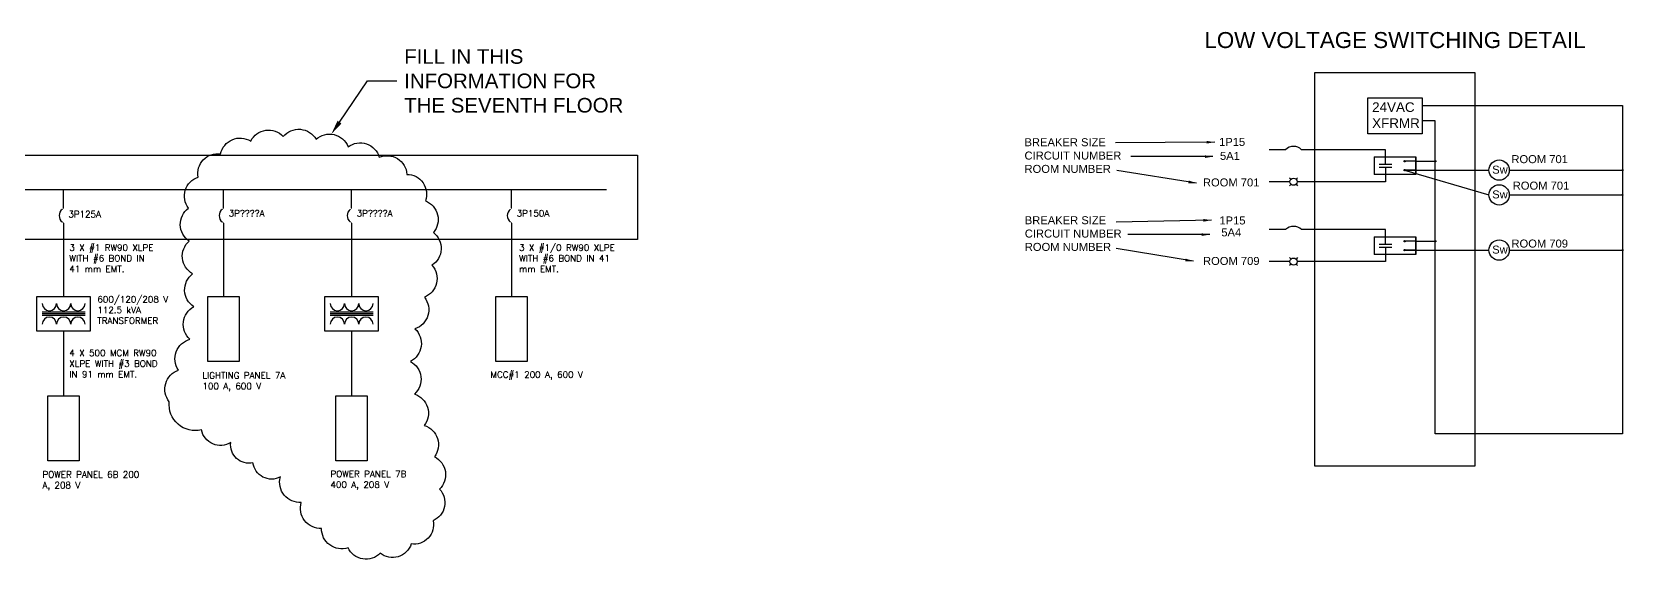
# Model space of a CAD drawing. Header units: millimetres. Extents: x 5414 to 278894, y 4264 to 146383.
# Drawn here: x 169605 to 219333, y 91912 to 108400 of the extents above; entities that cross this region are included whole.
import ezdxf
from ezdxf import colors
from ezdxf.entities.mleader import LeaderData, LeaderLine
from ezdxf.math import Vec2, Vec3

# ---------------------------------------------------------------- set-up
doc = ezdxf.new("R2010")
doc.units = ezdxf.units.MM
doc.layers.add('E-SM-DT-DIAG-FEED', color=7, linetype='Continuous')
doc.layers.add('E-SM-DT-DIAG-FEED-TXT', color=5, linetype='Continuous')
doc.styles.add('Arial', font='arial.ttf', dxfattribs={"height": 300})
doc.styles.add('ROMANS', font='ROMANS.shx', dxfattribs={"height": 2})
doc.styles.get("Standard").update_dxf_attribs({"font": 'arial.ttf'})
doc.dimstyles.get("Standard").update_dxf_attribs({"dimtxt": 0.18, "dimasz": 0.18, "dimexe": 0.18, "dimexo": 0.0625, "dimgap": 0.09, "dimtad": 0, "dimtih": 1, "dimtoh": 1, "dimdec": 4, "dimzin": 0, "dimdsep": 46, "dimtxsty": 'Standard', "dimcen": 0.09, "dimadec": 0, "dimazin": 0, "dimtfac": 1, "dimtdec": 4, "dimtofl": 0, "dimtmove": 0, "dimatfit": 3, "dimfxl": 1, "dimtolj": 1, "dimtzin": 0, "dimarcsym": 0})

# ---------------------------------------------------------------- blocks, each defined once
blk = doc.blocks.new('CEILING SURFACE INCANDESCENT')
for p, q in [((174, 424), (219, 379)), ((219, 219), (174, 174)), ((424, 424), (378, 379)), ((378, 219), (424, 174))]:
    blk.add_line(p, q)
blk.add_circle((299, 299), 113)

msp = doc.modelspace()

# ---------------------------------------------------------------- hatches: boundary and pattern name
for points in [[(212521.6, 104351.7, 1), (212481.6, 104351.7, 1)], [(212521.6, 104076.7, 1), (212481.6, 104076.7, 1)], [(213482.2, 104351.7, 1), (213442.2, 104351.7, 1)], [(219332.6, 104076.7, 1), (219292.6, 104076.7, 1)], [(219332.6, 103301.7, 1), (219292.6, 103301.7, 1)], [(212521.6, 101851.7, 1), (212481.6, 101851.7, 1)], [(212521.6, 101576.7, 1), (212481.6, 101576.7, 1)], [(213482.2, 101851.7, 1), (213442.2, 101851.7, 1)], [(219332.6, 101576.7, 1), (219292.6, 101576.7, 1)]]:
    msp.add_hatch(color=256).paths.add_polyline_path(points)

# ---------------------------------------------------------------- linework, layer by layer
for p, q in [((208783, 104714.2), (208266.9, 104714.2)), ((211902.5, 104714.2), (209283, 104714.2)), ((211551.6, 104489.2), (212851.6, 104489.2)), ((211551.6, 104489.2), (211551.6, 103939.2)), ((211902.5, 104264.2), (211902.5, 104714.2)), ((212851.6, 104489.2), (212851.6, 103939.2)), ((212851.6, 104214.2), (212851.6, 104489.2)), ((212851.6, 103939.2), (211551.6, 103939.2)), ((211702.5, 104264.2), (212102.5, 104264.2)), ((211702.5, 104164.2), (212102.5, 104164.2)), ((211902.5, 104164.2), (211902.5, 103714.2)), ((212851.6, 104351.7), (212501.6, 104351.7)), ((212851.6, 104076.7), (212501.6, 104076.7)), ((212501.6, 104076.7), (215138.2, 104076.7)), ((212501.6, 104076.7), (215138.2, 103301.7)), ((212851.6, 104351.7), (213462.2, 104351.7)), ((212851.6, 103939.2), (212851.6, 104214.2)), ((215773.4, 104076.7), (219312.6, 104076.7)), ((208920.2, 103714.2), (208266.9, 103714.2)), ((211902.5, 103714.2), (209145.8, 103714.2)), ((215773.4, 103301.7), (219312.6, 103301.7)), ((208783, 102214.2), (208266.9, 102214.2)), ((211902.5, 102214.2), (209283, 102214.2)), ((211551.6, 101989.2), (212851.6, 101989.2)), ((211551.6, 101989.2), (211551.6, 101439.2)), ((211902.5, 101764.2), (211902.5, 102214.2)), ((212851.6, 101989.2), (212851.6, 101439.2)), ((212851.6, 101714.2), (212851.6, 101989.2)), ((211702.5, 101764.2), (212102.5, 101764.2)), ((211702.5, 101664.2), (212102.5, 101664.2)), ((211902.5, 101664.2), (211902.5, 101214.2)), ((212851.6, 101851.7), (212501.6, 101851.7)), ((212851.6, 101576.7), (212501.6, 101576.7)), ((212501.6, 101576.7), (215138.2, 101576.7)), ((212851.6, 101851.7), (213462.2, 101851.7)), ((212851.6, 101439.2), (212851.6, 101714.2)), ((215773.4, 101576.7), (219312.6, 101576.7)), ((208920.2, 101214.2), (208266.9, 101214.2)), ((211902.5, 101214.2), (209145.8, 101214.2)), ((212851.6, 101439.2), (211551.6, 101439.2))]:
    msp.add_line(p, q)
at = {"color": 6}
msp.add_lwpolyline([(209701.6, 94817.5), (209701.6, 107125.9), (214701.6, 107125.9), (214701.6, 94817.5)], close=True, dxfattribs=at)
msp.add_lwpolyline([(213051.6, 106331.3), (213051.6, 105213.2), (211351.6, 105213.2), (211351.6, 106331.3)], close=True)
msp.add_lwpolyline([(213051.6, 106093.8), (215501.3, 106093.8), (219312.6, 106093.8), (219312.6, 95831.6), (213462.2, 95831.6), (213462.2, 101851.7), (213462.2, 104351.7), (213462.2, 105618.8), (213051.6, 105618.8)])
for centre, radius in [((212501.6, 104351.7), 20), ((212501.6, 104076.7), 20), ((213462.2, 104351.7), 20), ((215455.8, 104076.7), 317.6), ((219312.6, 104076.7), 20), ((215455.8, 103301.7), 317.6), ((219312.6, 103301.7), 20), ((212501.6, 101851.7), 20), ((212501.6, 101576.7), 20), ((213462.2, 101851.7), 20), ((215455.8, 101576.7), 317.6), ((219312.6, 101576.7), 20)]:
    msp.add_circle(centre, radius)
for centre in [(209033, 104460.2), (209033, 101960.2)]:
    msp.add_arc(centre, 356.4, 45.45616, 134.54384)
at = {"layer": 'E-SM-DT-DIAG-FEED'}
for p, q in [((120184.5, 103466.6), (187566.8, 103466.6)), ((170594, 102898.7), (170594, 103466.6)), ((170594, 103466.6), (179594, 103466.6)), ((175594, 102898.7), (175594, 103466.6)), ((179594, 102898.7), (179594, 103466.6)), ((184594, 102898.7), (184594, 103466.6)), ((170593.9, 102412.5), (170593.9, 100126.3)), ((175593.9, 102412.5), (175593.9, 100126.3)), ((179593.9, 102412.5), (179593.9, 100126.3)), ((184593.9, 102412.5), (184593.9, 100126.3)), ((171266.6, 99634.6), (169930.6, 99634.6)), ((171266.6, 99581.1), (169930.6, 99581.1)), ((171266.6, 99527.5), (169930.6, 99527.5)), ((180266.6, 99634.6), (178930.6, 99634.6)), ((180266.6, 99581.1), (178930.6, 99581.1)), ((180266.6, 99527.5), (178930.6, 99527.5)), ((170593.9, 99035.9), (170593.9, 97015.2)), ((179593.9, 99035.9), (179593.9, 97015.2))]:
    msp.add_line(p, q, dxfattribs=at)
msp.add_lwpolyline([(173901.5, 96833.8, -0.5205671), (174190.9, 97821.9, -0.5205671), (174543.4, 98785.7, -0.5205671), (174666.6, 99805.5, -0.5205671), (174628.7, 100833.9, -0.5205671), (174522.4, 101858.5, -0.5205671), (174500, 102885, -0.5205671), (174802, 103851.3, -0.5205671), (175503.8, 104581, -0.5205671), (176443.3, 104984.8, -0.5205671), (177461.3, 105128.7, -0.5205671), (178486.4, 105039.9, -0.5205671), (179489.3, 104807.3, -0.5205671), (180463.6, 104477.2, -0.5205671), (181326, 103943.7, -0.5205671), (181902.1, 103112, -0.5205671), (182151.5, 102122.9, -0.5205671), (182108.1, 101100.2, -0.5205671), (181870.9, 100099.5, -0.5205671), (181578.1, 99111.9, -0.5205671), (181433.3, 98094.4, -0.5205671), (181559.5, 97075.1, -0.5205671), (181868.7, 96092.7, -0.5205671), (182184.4, 95113.1, -0.5205671), (182342.9, 94101.4, -0.5205671), (182144.4, 93114.3, -0.5205671), (181462.2, 92387.7, -0.5205671), (180491.9, 92097.2, -0.5205671), (179485.4, 92268.8, -0.5205671), (178658.4, 92875.1, -0.5205671), (178025.3, 93687.7, -0.5205671), (177371.8, 94481.9, -0.5205671), (176515.5, 94924.8, -0.5205671), (175822.1, 95559, -0.5205671), (174902.9, 95954.5, -0.5205671)], format="xyb", close=True, dxfattribs=at)
at = {"layer": 'E-SM-DT-DIAG-FEED', "color": 6}
msp.add_lwpolyline([(118143.9, 104543.2), (188532.7, 104543.2), (188532.7, 101902.5), (118143.9, 101902.5)], dxfattribs=at)
at = {"layer": 'E-SM-DT-DIAG-FEED', "const_width": 19.2}
for points in [[(170593.9, 102877.5, 1), (170593.9, 102896.6, 1)], [(170593.9, 102412.5, 1), (170593.9, 102431.7, 1)], [(175593.9, 102877.5, 1), (175593.9, 102896.6, 1)], [(175593.9, 102412.5, 1), (175593.9, 102431.7, 1)], [(179593.9, 102877.5, 1), (179593.9, 102896.6, 1)], [(179593.9, 102412.5, 1), (179593.9, 102431.7, 1)], [(184593.9, 102877.5, 1), (184593.9, 102896.6, 1)], [(184593.9, 102412.5, 1), (184593.9, 102431.7, 1)]]:
    msp.add_lwpolyline(points, format="xyb", close=True, dxfattribs=at)
at = {"layer": 'E-SM-DT-DIAG-FEED'}
for points in [[(171424.8, 100126.3), (171424.8, 99035.9), (169762.9, 99035.9), (169762.9, 100126.3)], [(175108.4, 100126.3), (176079.3, 100126.3), (176079.3, 98093), (175108.4, 98093)], [(180424.8, 100126.3), (180424.8, 99035.9), (178762.9, 99035.9), (178762.9, 100126.3)], [(184108.4, 100126.3), (185079.3, 100126.3), (185079.3, 98093), (184108.4, 98093)], [(170108.4, 97015.2), (171079.3, 97015.2), (171079.3, 94982), (170108.4, 94982)], [(179108.4, 97015.2), (180079.3, 97015.2), (180079.3, 94982), (179108.4, 94982)]]:
    msp.add_lwpolyline(points, close=True, dxfattribs=at)
for centre, radius, start, end in [((170714.7, 102652.8), 256.4, 127.65072, 232.34928), ((175714.7, 102652.8), 256.4, 127.65072, 232.34928), ((179714.7, 102652.8), 256.4, 127.65072, 232.34928), ((184714.7, 102652.8), 256.4, 127.65072, 232.34928), ((170153.3, 99902.7), 222.7, 180, 0), ((170153.3, 99259.4), 222.7, 0, 180), ((170598.6, 99902.7), 222.7, 180, 0), ((170598.6, 99259.4), 222.7, 0, 180), ((171044, 99902.7), 222.7, 180, 0), ((171044, 99259.4), 222.7, 0, 180), ((179153.3, 99902.7), 222.7, 180, 0), ((179153.3, 99259.4), 222.7, 0, 180), ((179598.6, 99902.7), 222.7, 180, 0), ((179598.6, 99259.4), 222.7, 0, 180), ((180044, 99902.7), 222.7, 180, 0), ((180044, 99259.4), 222.7, 0, 180)]:
    msp.add_arc(centre, radius, start, end, dxfattribs=at)

# ---------------------------------------------------------------- block references
for p in [(208734.4, 103415.4), (208734.4, 100915.4)]:
    msp.add_blockref('CEILING SURFACE INCANDESCENT', p)

# ---------------------------------------------------------------- texts
at = {"insert": (212201.6, 107885.2), "char_height": 500, "attachment_point": 8, "style": 'Arial'}
msp.add_mtext_dynamic_manual_height_columns('LOW VOLTAGE SWITCHING DETAIL', width=18199.079, gutter_width=1500, heights=[0], dxfattribs=at)
at = {"attachment_point": 1, "style": 'Arial'}
for s, insert, char_height, width in [('24VAC\\PXFRMR', (211487.7, 106194.6), 300, 14976.755), ('BREAKER SIZE\\PCIRCUIT NUMBER\\PROOM NUMBER', (200624.8, 105072.6), 250, 29436.888), ('1P15', (206703.8, 105082.1), 250, 1290.43), ('5A1', (206733.6, 104647.2), 250, 1857.562), ('ROOM 701', (215839.5, 104544.1), 250, 15776.915), ('Sw', (215240.6, 104216.4), 250, 455.756), ('ROOM 701', (206200.5, 103816.3), 250, 15776.915), ('Sw', (215240.6, 103441.4), 250, 455.756), ('ROOM 701', (215881.7, 103716.4), 250, 15776.915), ('BREAKER SIZE\\PCIRCUIT NUMBER\\PROOM NUMBER', (200633.7, 102634), 250, 29436.888), ('1P15', (206714.7, 102627), 250, 1290.43), ('5A4', (206774.9, 102253.9), 250, 2454.446), ('Sw', (215240.6, 101716.4), 250, 455.756), ('ROOM 709', (215842, 101905), 250, 15857.947), ('ROOM 709', (206202.9, 101361.2), 250, 15857.947)]:
    msp.add_mtext(s, dxfattribs=dict(at, insert=insert, char_height=char_height, width=width))
at = {"layer": 'E-SM-DT-DIAG-FEED-TXT', "style": 'ROMANS'}
for s, p in [('3P125A', (170745.5, 102598.6)), ('3P????A', (175754.9, 102626.2)), ('3P????A', (179754.9, 102626.2)), ('3P150A', (184754.9, 102626.2))]:
    msp.add_text(s, height=200, dxfattribs=at).set_placement(p)
at = {"layer": 'E-SM-DT-DIAG-FEED-TXT', "char_height": 200, "attachment_point": 1, "style": 'ROMANS'}
for s, insert, width in [('3 X #1 RW90 XLPE WITH #6 BOND IN 41 mm EMT.', (170776.4, 101754.2), 3060.029), ('3 X #1/0 RW90 XLPE WITH #6 BOND IN 41 mm EMT.', (184831.9, 101754.2), 3346.445), ('600/120/208 V 112.5 kVA TRANSFORMER', (171653.1, 100135.4), 2486.367), ('4 X 500 MCM RW90 XLPE WITH #3 BOND IN 91 mm EMT.', (170776.4, 98460.8), 3333.675), ('LIGHTING PANEL 7A 100 A, 600 V', (174936, 97756.3), 3148.056), ('MCC#1 200 A, 600 V', (183936, 97784.2), 3742.922), ('POWER PANEL 6B 200 A, 208 V', (169936, 94660.2), 3413.358), ('POWER PANEL 7B 400 A, 208 V', (178936, 94676.2), 3124.344)]:
    msp.add_mtext(s, dxfattribs=dict(at, insert=insert, width=width))

# ---------------------------------------------------------------- leaders
for points in [[(206570.9, 104949.2), (203463.9, 104931.9)], [(206514.8, 104497.8), (203944.7, 104497.8)], [(206003.6, 103667.6), (203506.3, 104065)], [(206470.6, 102510.6), (203490.8, 102453.3)], [(206414.4, 102059.3), (203856.2, 102059.3)], [(205903.2, 101229.1), (203490.8, 101626.4)]]:
    msp.add_leader(points, dimstyle='Standard', override={"dimasz": 254})
at = {"layer": 'E-SM-DT-DIAG-FEED-TXT'}
ml = msp.add_multileader_mtext('Standard', dxfattribs=at)
ml.set_content('FILL IN THIS\\PINFORMATION FOR\\PTHE SEVENTH FLOOR', color=256)
ml.set_leader_properties()
ml.build(insert=Vec2(0, 0))
ml.multileader.update_dxf_attribs({"text_left_attachment_type": 2, "text_right_attachment_type": 2, "dogleg_length": 0.36, "arrow_head_size": 457.2, "scale": 25.4})
ctx = ml.context
ctx.base_point, ctx.scale, ctx.char_height, ctx.arrow_head_size, ctx.landing_gap_size, ctx.plane_origin = Vec3(181011.6, 106866.4), 25.4, 457.2, 457.2, 228.6, Vec3(169494.5, 105239.8)
ctx.left_attachment, ctx.right_attachment = 2, 2
notes = []
notes.append((ctx, [(0, (1, 1, 0), (180097.2, 106866.4), (1, 0), 914.4, [(0, [(178961.8, 105198.5)], 0, [])])]))
ctx.mtext.insert, ctx.mtext.flow_direction = Vec3(181240.2, 107857), 5
for ctx, leaders in notes:
    for number, flags, end, landing, length, lines in leaders:
        leader = LeaderData()
        leader.index, (leader.has_last_leader_line, leader.has_dogleg_vector, leader.attachment_direction) = number, flags
        leader.last_leader_point, leader.dogleg_vector, leader.dogleg_length = Vec3(end), Vec3(landing), length
        for number, points, colour, breaks in lines:
            line = LeaderLine()
            line.index, line.vertices, line.color, line.breaks = number, Vec3.list(points), colors.encode_raw_color(colour), breaks
            leader.lines.append(line)
        ctx.leaders.append(leader)

doc.saveas('drawing.dxf')
